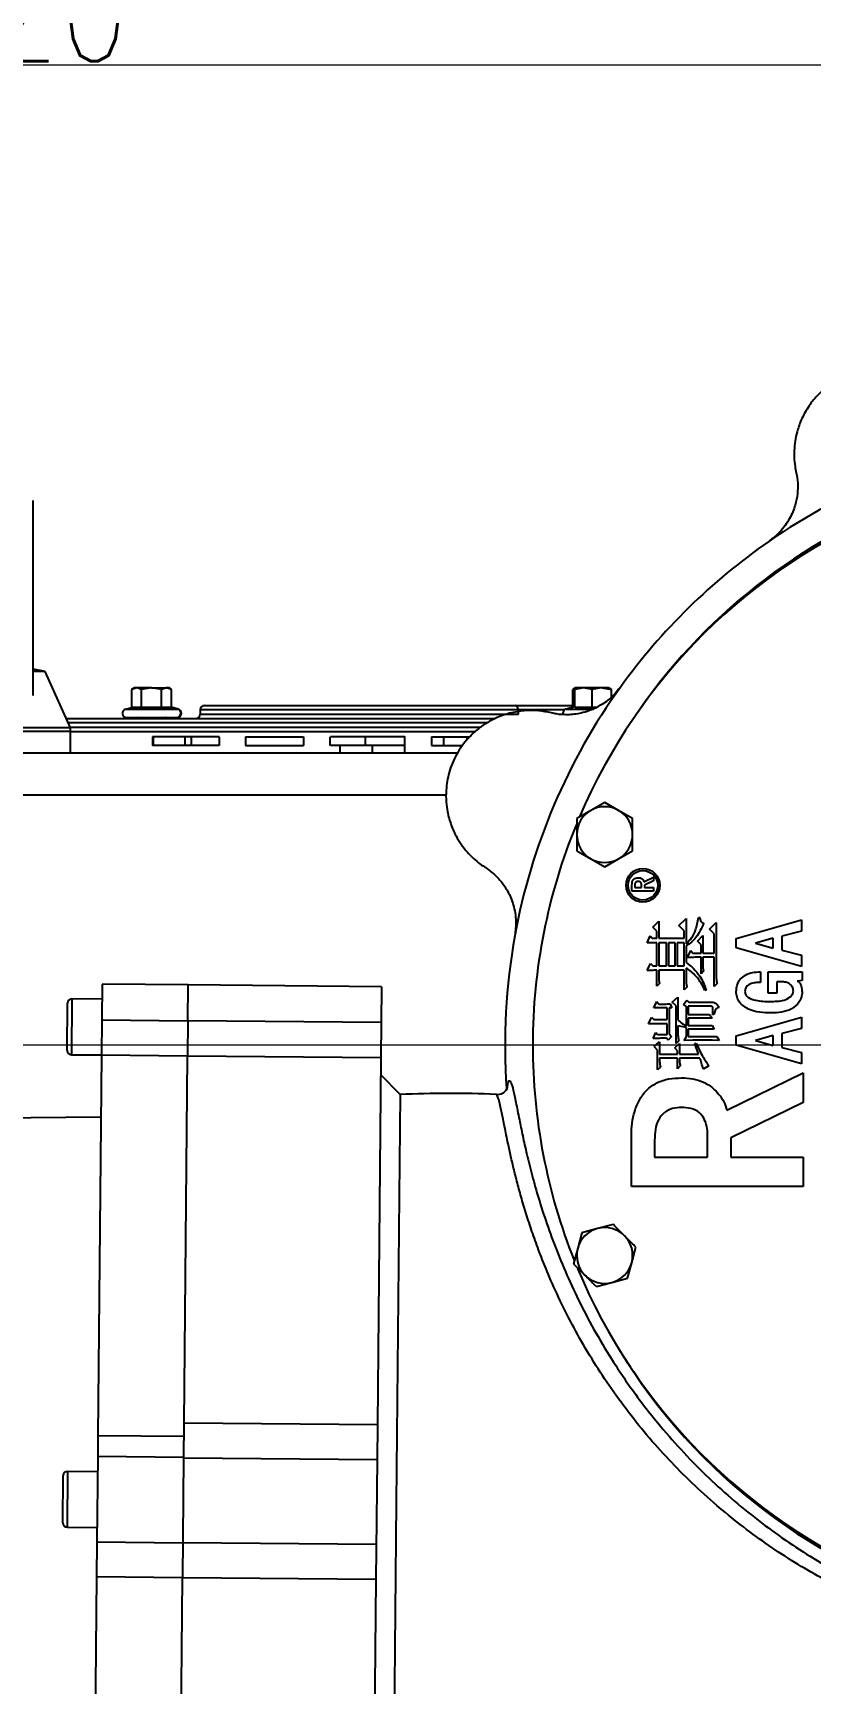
# Model space of a CAD drawing. Header units: millimetres. Extents: x 1846 to 4892, y 508 to 2661.
# Drawn here: x 2979.8 to 3160.9, y 1099.4 to 1483.6 of the extents above; entities that cross this region are included whole.
import ezdxf

# ---------------------------------------------------------------- set-up
doc = ezdxf.new("R2010")
doc.units = ezdxf.units.MM
doc.layers.add('AM_5', color=3, linetype='Continuous', lineweight=25)
doc.styles.add('SLDTEXTSTYLE1', font='txt.shx', dxfattribs={"width": 0.7, "bigfont": 'gbcbig.shx'})
doc.dimstyles.new('SLDDIMSTYLE12$0', dxfattribs={"dimtxt": 12, "dimasz": 10, "dimexe": 0, "dimexo": 0.0625, "dimgap": 0.875, "dimtad": 1, "dimdec": 1, "dimlfac": 1.8, "dimrnd": 1e-09, "dimzin": 12, "dimdsep": 46, "dimtxsty": 'SLDTEXTSTYLE1', "dimcen": 0.09, "dimdle": 8.16, "dimclrd": 3, "dimclre": 3, "dimadec": 0, "dimazin": 3, "dimtfac": 1, "dimtdec": 1, "dimtofl": 0, "dimtmove": 0, "dimatfit": 3, "dimfxl": 0, "dimfrac": 2, "dimtolj": 1, "dimlwd": 5, "dimlwe": 5, "dimarcsym": 0})

# ---------------------------------------------------------------- blocks, each defined once
blk = doc.blocks.new('*D58')
at = {"layer": 'AM_5', "color": 3, "lineweight": 5, "transparency": 16777216}
blk.add_line((2715.17, 1160.15), (2715.17, 1476.21), dxfattribs=at)
at = {"layer": 'AM_5', "color": 3, "linetype": 'Continuous', "lineweight": 5, "transparency": 16777216}
for p, q in [((2725.17, 1476.21), (3222.29, 1476.21)), ((3232.29, 1248.15), (3232.29, 1476.21))]:
    blk.add_line(p, q, dxfattribs=at)
at = {"layer": 'AM_5', "color": 3, "transparency": 16777216}
for points in [[(2725.17, 1477.87), (2725.17, 1474.54), (2715.17, 1476.21)], [(3222.29, 1477.87), (3222.29, 1474.54), (3232.29, 1476.21)]]:
    blk.add_solid(points, dxfattribs=at)
at = {"layer": 'Defpoints', "color": 0, "transparency": 16777216}
for p in [(3232.29, 1476.21), (3232.29, 1248.08), (2715.17, 1160.08)]:
    blk.add_point(p, dxfattribs=at)
at = {"layer": 'AM_5', "color": 0, "transparency": 16777216, "insert": (2977.63, 1490.8), "char_height": 12, "width": 2.3333, "attachment_point": 5, "style": 'SLDTEXTSTYLE1'}
blk.add_mtext('\\A1;{\\H2.28571x;520}', dxfattribs=at)
blk = doc.blocks.new('*D52')
at = {"layer": 'AM_5', "color": 3, "lineweight": 5, "transparency": 16777216}
blk.add_line((3232.22, 1248.08), (2965.07, 1248.08), dxfattribs=at)
at = {"layer": 'AM_5', "color": 3, "linetype": 'Continuous', "lineweight": 5, "transparency": 16777216}
for p, q in [((2965.07, 1238.08), (2965.07, 919.2)), ((3230.33, 909.2), (2965.07, 909.2))]:
    blk.add_line(p, q, dxfattribs=at)
at = {"layer": 'AM_5', "color": 3, "transparency": 16777216}
for points in [[(2963.4, 1238.08), (2966.74, 1238.08), (2965.07, 1248.08)], [(2963.4, 919.2), (2966.74, 919.2), (2965.07, 909.2)]]:
    blk.add_solid(points, dxfattribs=at)
at = {"layer": 'Defpoints', "color": 0, "transparency": 16777216}
for p in [(3232.29, 1248.08), (2965.07, 909.2), (3230.39, 909.2)]:
    blk.add_point(p, dxfattribs=at)
at = {"layer": 'AM_5', "color": 0, "transparency": 16777216, "insert": (2950.48, 967.51), "char_height": 12, "attachment_point": 5, "rotation": 90, "style": 'SLDTEXTSTYLE1'}
blk.add_mtext('\\A1;{\\H2.28571x;340}', dxfattribs=at)

msp = doc.modelspace()

# ---------------------------------------------------------------- linework, layer by layer
at = {"color": 7, "linetype": 'Continuous', "lineweight": 25}
for p, q in [((2979.828, 1329.444), (2979.828, 1374.834)), ((2982.678, 1335.028), (2979.828, 1335.537)), ((2982.678, 1335.028), (2979.828, 1335.028)), ((2988.578, 1321.917), (2982.678, 1335.028)), ((3003.417, 1331.234), (3002.779, 1330.865)), ((3003.953, 1331.234), (3002.799, 1330.876)), ((3002.799, 1326.685), (3002.799, 1330.876)), ((3003.953, 1331.234), (3003.417, 1331.234)), ((3005.108, 1330.876), (3003.953, 1331.234)), ((3007.417, 1331.234), (3003.953, 1331.234)), ((3007.417, 1331.234), (3005.108, 1330.876)), ((3005.108, 1326.685), (3005.108, 1330.876)), ((3009.727, 1330.876), (3007.417, 1331.234)), ((3007.417, 1331.234), (3010.882, 1331.234)), ((3010.882, 1331.234), (3009.727, 1330.876)), ((3009.727, 1326.685), (3009.727, 1330.876)), ((3012.036, 1330.876), (3010.882, 1331.234)), ((3011.417, 1331.234), (3010.882, 1331.234)), ((3012.056, 1330.865), (3011.417, 1331.234)), ((3011.554, 1331.234), (3011.417, 1331.234)), ((3012.036, 1326.685), (3012.036, 1330.876)), ((3106.084, 1331.234), (3105.445, 1330.865)), ((3106.148, 1331.087), (3105.465, 1330.876)), ((3105.465, 1327.084), (3105.465, 1330.876)), ((3107.948, 1331.234), (3105.948, 1330.876)), ((3105.948, 1330.876), (3105.948, 1331.234)), ((3107.948, 1331.234), (3105.948, 1331.234)), ((3105.948, 1326.685), (3105.948, 1330.876)), ((3109.948, 1330.876), (3107.948, 1331.234)), ((3111.948, 1331.234), (3107.948, 1331.234)), ((3111.948, 1331.234), (3109.948, 1330.876)), ((3109.948, 1326.685), (3109.948, 1330.876)), ((3113.948, 1330.876), (3111.948, 1331.234)), ((3113.907, 1331.234), (3111.948, 1331.234)), ((3113.948, 1331.11), (3113.748, 1331.172)), ((3113.748, 1331.087), (3114.43, 1330.876)), ((3113.811, 1331.234), (3114.45, 1330.865)), ((3114.43, 1329.052), (3114.43, 1330.876)), ((3001.359, 1326.299), (3002.799, 1326.685)), ((3001.359, 1326.299), (3013.476, 1326.299)), ((3005.108, 1326.685), (3002.799, 1326.685)), ((3009.727, 1326.685), (3005.108, 1326.685)), ((3012.036, 1326.685), (3009.727, 1326.685)), ((3013.613, 1326.299), (3012.036, 1326.722)), ((3013.476, 1326.299), (3012.036, 1326.685)), ((3018.751, 1326.084), (3018.751, 1325.084)), ((3019.751, 1327.084), (3091.954, 1327.084)), ((3091.954, 1327.084), (3105.948, 1327.084)), ((3092.805, 1325.084), (3092.805, 1326.084)), ((3105.906, 1326.84), (3103.889, 1326.299)), ((3109.948, 1326.685), (3105.948, 1326.685)), ((3109.948, 1326.299), (3109.948, 1326.685)), ((3111.02, 1326.685), (3109.948, 1326.685)), ((2987.603, 1324.084), (3087.353, 1324.084)), ((3001.617, 1324.334), (3013.217, 1324.334)), ((3007.417, 1324.084), (3007.417, 1324.334)), ((3013.217, 1324.334), (3013.354, 1324.334)), ((2988.578, 1321.084), (2958.578, 1321.084)), ((2988.578, 1321.917), (2973.578, 1321.917)), ((2988.578, 1321.084), (2973.578, 1321.084)), ((2988.578, 1321.084), (2988.578, 1321.917)), ((2988.578, 1316.084), (2988.578, 1321.084)), ((2988.578, 1321.084), (3058.751, 1321.084)), ((3007.622, 1319.784), (3007.622, 1317.784)), ((3007.775, 1319.784), (3007.622, 1319.784)), ((3007.775, 1319.784), (3007.775, 1317.784)), ((3015.167, 1319.784), (3007.775, 1319.784)), ((3015.167, 1319.784), (3015.167, 1317.784)), ((3016.591, 1319.784), (3015.167, 1319.784)), ((3016.591, 1319.784), (3016.591, 1317.784)), ((3023.14, 1319.784), (3016.591, 1319.784)), ((3023.14, 1319.784), (3023.14, 1317.784)), ((3029.29, 1319.784), (3029.29, 1317.784)), ((3029.29, 1319.784), (3042.767, 1319.784)), ((3042.767, 1319.784), (3042.767, 1317.784)), ((3048.917, 1319.784), (3048.917, 1317.784)), ((3057.149, 1319.784), (3057.149, 1317.784)), ((3058.751, 1321.084), (3082.739, 1321.084)), ((3066.373, 1317.784), (3066.373, 1319.784)), ((3072.523, 1319.784), (3072.523, 1317.784)), ((3075.315, 1319.784), (3075.315, 1317.784)), ((3080.79, 1319.784), (3080.79, 1319.136)), ((2964.897, 1316.084), (3078.605, 1316.084)), ((3007.775, 1317.784), (3007.622, 1317.784)), ((3015.167, 1317.784), (3007.775, 1317.784)), ((3016.591, 1317.784), (3015.167, 1317.784)), ((3023.14, 1317.784), (3016.591, 1317.784)), ((3029.29, 1317.784), (3042.767, 1317.784)), ((3051.251, 1317.784), (3051.251, 1316.084)), ((3058.751, 1317.784), (3058.751, 1316.084)), ((3066.251, 1317.784), (3066.251, 1316.084)), ((3079.329, 1317.784), (3079.329, 1317.237)), ((3112.86, 1304.573), (3109.61, 1302.696)), ((3116.11, 1302.696), (3112.86, 1304.573)), ((3109.61, 1302.696), (3106.36, 1300.82)), ((3119.36, 1300.82), (3116.11, 1302.696)), ((3106.36, 1293.314), (3109.61, 1291.438)), ((3109.61, 1291.438), (3112.86, 1289.561)), ((3112.86, 1289.561), (3116.11, 1291.438)), ((3116.11, 1291.438), (3119.36, 1293.314)), ((3119.193, 1283.877), (3119.193, 1285.367)), ((3124.193, 1283.877), (3119.193, 1283.877)), ((3119.87, 1285.225), (3119.87, 1284.736)), ((3119.87, 1284.736), (3121.411, 1284.736)), ((3121.411, 1284.736), (3121.411, 1285.395)), ((3121.973, 1286.102), (3124.193, 1287.182)), ((3124.193, 1286.319), (3122.088, 1285.296)), ((3122.088, 1285.296), (3122.088, 1284.736)), ((3122.088, 1284.736), (3124.193, 1284.736)), ((3124.193, 1287.182), (3124.193, 1286.319)), ((3124.193, 1284.736), (3124.193, 1283.877)), ((3124.074, 1275.524), (3125.446, 1276.896)), ((3125.446, 1276.896), (3125.446, 1272.923)), ((3130.12, 1275.885), (3131.782, 1277.546)), ((3131.348, 1274.657), (3130.12, 1275.885)), ((3131.782, 1277.546), (3131.782, 1271.623)), ((3134.671, 1277.763), (3134.96, 1277.763)), ((3137.285, 1275.09), (3138.802, 1276.607)), ((3138.802, 1276.607), (3138.802, 1264.11)), ((3143.465, 1272.91), (3158.635, 1277.241)), ((3158.635, 1277.241), (3158.635, 1274.62)), ((3122.707, 1271.839), (3123.405, 1273.501)), ((3123.405, 1273.501), (3123.894, 1272.923)), ((3123.894, 1272.923), (3125.013, 1272.923)), ((3125.013, 1274.584), (3124.074, 1275.524)), ((3125.013, 1272.923), (3125.013, 1274.584)), ((3125.446, 1272.923), (3131.348, 1272.923)), ((3131.348, 1272.923), (3131.348, 1274.657)), ((3134.42, 1272.273), (3135.72, 1273.573)), ((3135.287, 1271.406), (3134.42, 1272.273)), ((3135.72, 1273.573), (3135.72, 1269.455)), ((3138.369, 1274.007), (3137.285, 1275.09)), ((3138.369, 1269.455), (3138.369, 1274.007)), ((3143.465, 1270.702), (3143.465, 1272.91)), ((3152.08, 1272.952), (3147.918, 1271.805)), ((3152.08, 1270.67), (3152.08, 1272.952)), ((3158.635, 1274.62), (3154.115, 1273.426)), ((3154.115, 1273.426), (3154.115, 1270.187)), ((3125.013, 1266.494), (3125.013, 1271.912)), ((3127.239, 1271.912), (3125.446, 1271.912)), ((3125.446, 1271.912), (3125.446, 1266.494)), ((3127.239, 1266.494), (3127.239, 1271.912)), ((3129.294, 1271.912), (3127.672, 1271.912)), ((3127.672, 1271.912), (3127.672, 1266.494)), ((3129.294, 1266.494), (3129.294, 1271.912)), ((3131.348, 1271.912), (3129.727, 1271.912)), ((3129.727, 1271.912), (3129.727, 1266.494)), ((3131.348, 1266.494), (3131.348, 1271.912)), ((3131.782, 1271.189), (3131.782, 1267.288)), ((3132.108, 1268.444), (3132.903, 1270.106)), ((3132.903, 1270.106), (3133.336, 1269.455)), ((3133.336, 1269.455), (3135.287, 1269.455)), ((3135.287, 1269.455), (3135.287, 1271.406)), ((3135.287, 1264.688), (3135.287, 1268.516)), ((3135.72, 1269.455), (3138.369, 1269.455)), ((3138.369, 1268.516), (3135.72, 1268.516)), ((3135.72, 1268.516), (3135.72, 1266.06)), ((3138.369, 1261.726), (3138.369, 1268.516)), ((3158.635, 1266.384), (3143.465, 1270.702)), ((3147.918, 1271.805), (3152.08, 1270.67)), ((3154.115, 1270.187), (3158.635, 1268.992)), ((3158.635, 1268.992), (3158.635, 1266.384)), ((3122.779, 1265.41), (3123.547, 1267.072)), ((3123.547, 1267.072), (3124.036, 1266.494)), ((3124.036, 1266.494), (3125.013, 1266.494)), ((3125.013, 1261.798), (3125.013, 1265.482)), ((3125.446, 1266.494), (3127.239, 1266.494)), ((3131.348, 1265.482), (3125.446, 1265.482)), ((3125.446, 1265.482), (3125.446, 1263.171)), ((3127.672, 1266.494), (3129.294, 1266.494)), ((3129.727, 1266.494), (3131.348, 1266.494)), ((3131.348, 1260.931), (3131.348, 1265.482)), ((3131.782, 1265.988), (3131.782, 1263.315)), ((3135.865, 1265.266), (3135.287, 1264.688)), ((3135.72, 1266.06), (3135.865, 1265.266)), ((3149.08, 1265.138), (3149.08, 1262.643)), ((3150.886, 1260.171), (3150.886, 1265.138)), ((3150.886, 1265.138), (3158.806, 1265.138)), ((3158.806, 1265.138), (3158.806, 1263.11)), ((2995.907, 1262.272), (2995.83, 1253.92)), ((3015.907, 1262.087), (2995.907, 1262.272)), ((3015.829, 1253.735), (3015.907, 1262.087)), ((3060.905, 1261.67), (3015.907, 1262.087)), ((3060.905, 1261.67), (3060.827, 1253.318)), ((3125.591, 1262.376), (3125.013, 1261.798)), ((3125.446, 1263.171), (3125.591, 1262.376)), ((3131.999, 1261.581), (3131.348, 1260.931)), ((3136.477, 1260.859), (3136.188, 1260.787)), ((3139.019, 1262.376), (3138.369, 1261.726)), ((3153.652, 1262.814), (3152.921, 1262.814)), ((3152.921, 1262.814), (3152.921, 1260.171)), ((3158.806, 1263.11), (3157.612, 1262.962)), ((2987.764, 1246.846), (2987.866, 1257.846)), ((2988.875, 1258.837), (2988.755, 1245.837)), ((2995.875, 1258.772), (2988.875, 1258.837)), ((3124.304, 1256.741), (3124.954, 1258.186)), ((3127.41, 1256.741), (3124.304, 1256.741)), ((3124.954, 1258.186), (3125.46, 1257.608)), ((3127.41, 1253.996), (3127.41, 1256.741)), ((3127.843, 1256.741), (3127.843, 1250.673)), ((3128.494, 1256.741), (3127.843, 1256.741)), ((3128.06, 1257.681), (3128.494, 1256.741)), ((3128.598, 1258.042), (3129.898, 1259.198)), ((3129.465, 1257.175), (3128.598, 1258.042)), ((3129.465, 1248.434), (3129.465, 1257.175)), ((3129.898, 1259.198), (3129.898, 1253.924)), ((3131.212, 1257.536), (3132.007, 1258.547)), ((3131.862, 1257.03), (3131.212, 1257.536)), ((3131.862, 1252.552), (3131.862, 1257.03)), ((3132.007, 1258.547), (3132.437, 1258.042)), ((3137.617, 1257.103), (3132.296, 1257.103)), ((3132.296, 1257.103), (3132.296, 1255.224)), ((3132.437, 1258.042), (3137.689, 1258.042)), ((3152.921, 1260.171), (3150.886, 1260.171)), ((2995.83, 1253.92), (2995.754, 1245.716)), ((2995.83, 1253.92), (3015.829, 1253.735)), ((3015.829, 1253.735), (3015.753, 1245.531)), ((3060.827, 1253.318), (3015.829, 1253.735)), ((3060.827, 1253.318), (3060.751, 1245.115)), ((3123.049, 1252.985), (3123.777, 1254.502)), ((3123.777, 1254.502), (3124.285, 1253.996)), ((3124.285, 1253.996), (3127.41, 1253.996)), ((3127.41, 1250.529), (3127.41, 1253.057)), ((3132.296, 1255.224), (3137.28, 1255.224)), ((3137.858, 1254.358), (3132.296, 1254.358)), ((3132.296, 1254.358), (3132.296, 1252.624)), ((3137.28, 1255.224), (3137.858, 1254.358)), ((3138.265, 1255.224), (3137.976, 1255.224)), ((3143.465, 1250.245), (3158.635, 1254.575)), ((3158.635, 1254.575), (3158.635, 1251.954)), ((3124.159, 1249.59), (3124.737, 1251.035)), ((3124.737, 1251.035), (3125.171, 1250.529)), ((3125.171, 1250.529), (3127.41, 1250.529)), ((3127.627, 1249.229), (3127.266, 1249.662)), ((3128.421, 1250.095), (3127.627, 1249.229)), ((3127.843, 1250.673), (3128.421, 1250.095)), ((3130.115, 1249.084), (3129.465, 1248.434)), ((3131.862, 1252.19), (3129.898, 1252.552)), ((3129.898, 1252.552), (3129.898, 1250.818)), ((3131.356, 1249.156), (3131.862, 1250.095)), ((3133.374, 1249.229), (3131.356, 1249.156)), ((3131.862, 1250.095), (3131.862, 1252.19)), ((3132.296, 1252.624), (3137.858, 1252.624)), ((3138.364, 1251.757), (3132.296, 1251.757)), ((3132.296, 1251.757), (3132.296, 1250.095)), ((3132.296, 1250.095), (3138.984, 1250.095)), ((3137.834, 1249.229), (3133.374, 1249.229)), ((3139.487, 1249.156), (3137.834, 1249.229)), ((3137.858, 1252.624), (3138.364, 1251.757)), ((3138.984, 1250.095), (3139.487, 1249.156)), ((3143.465, 1248.036), (3143.465, 1250.245)), ((3152.08, 1250.286), (3147.918, 1249.139)), ((3147.918, 1249.139), (3152.08, 1248.004)), ((3152.08, 1248.004), (3152.08, 1250.286)), ((3158.635, 1251.954), (3154.115, 1250.76)), ((3154.115, 1250.76), (3154.115, 1247.521)), ((2988.755, 1245.837), (2995.755, 1245.772)), ((2995.754, 1245.716), (2994.935, 1157.23)), ((3015.753, 1245.531), (2995.754, 1245.716)), ((3014.963, 1160.102), (3015.753, 1245.531)), ((3060.751, 1245.115), (3015.753, 1245.531)), ((3060.751, 1245.115), (3059.961, 1159.686)), ((3124.389, 1247.712), (3125.617, 1248.867)), ((3125.184, 1246.917), (3124.389, 1247.712)), ((3125.184, 1242.294), (3125.184, 1246.917)), ((3125.617, 1248.867), (3125.617, 1245.978)), ((3125.617, 1245.978), (3129.807, 1245.978)), ((3129.157, 1247.423), (3130.241, 1248.434)), ((3129.807, 1246.772), (3129.157, 1247.423)), ((3129.807, 1245.978), (3129.807, 1246.772)), ((3130.241, 1248.434), (3130.241, 1245.978)), ((3130.241, 1245.978), (3134.72, 1245.978)), ((3133.853, 1248.434), (3134.142, 1248.506)), ((3134.72, 1245.978), (3133.853, 1248.434)), ((3158.635, 1243.718), (3143.465, 1248.036)), ((3154.115, 1247.521), (3158.635, 1246.326)), ((3158.635, 1246.326), (3158.635, 1243.718)), ((3065.246, 1236.557), (3060.716, 1241.264)), ((3125.834, 1242.944), (3125.184, 1242.294)), ((3129.807, 1245.039), (3125.617, 1245.039)), ((3125.617, 1245.039), (3125.617, 1244.678)), ((3129.807, 1242.583), (3129.807, 1245.039)), ((3130.457, 1243.233), (3129.807, 1242.583)), ((3135.009, 1245.039), (3130.241, 1245.039)), ((3130.241, 1245.039), (3130.241, 1244.967)), ((3137.103, 1243.233), (3135.803, 1242.438)), ((3141.309, 1232.933), (3159.064, 1241.579)), ((3159.064, 1241.579), (3159.064, 1234.676)), ((3065.246, 1236.557), (3064.368, 1141.633)), ((3159.064, 1234.676), (3142.228, 1226.485)), ((2995.621, 1231.273), (2734.415, 1229.131)), ((3119.064, 1215.135), (3119.064, 1227.06)), ((3124.482, 1225.919), (3124.482, 1222.012)), ((3136.81, 1222.012), (3136.81, 1227.284)), ((3142.228, 1226.485), (3142.228, 1222.012)), ((3124.482, 1222.012), (3136.81, 1222.012)), ((3142.228, 1222.012), (3159.064, 1222.012)), ((3159.064, 1222.012), (3159.064, 1215.135)), ((3159.064, 1215.135), (3119.064, 1215.135)), ((3107.553, 1204.407), (3106.582, 1200.782)), ((3111.178, 1205.379), (3107.553, 1204.407)), ((3114.803, 1206.35), (3111.178, 1205.379)), ((3106.582, 1200.782), (3105.61, 1197.157)), ((3119.139, 1197.418), (3120.11, 1201.043)), ((3118.167, 1193.793), (3119.139, 1197.418)), ((3110.918, 1191.85), (3114.543, 1192.822)), ((3114.543, 1192.822), (3118.167, 1193.793)), ((2994.935, 1157.23), (2994.889, 1152.276)), ((2994.935, 1157.23), (3014.934, 1157.045)), ((3014.887, 1151.955), (3014.963, 1160.102)), ((3059.961, 1159.686), (3014.963, 1160.102)), ((3059.961, 1159.686), (3059.885, 1151.538)), ((2994.889, 1152.276), (2994.706, 1132.414)), ((3014.889, 1152.091), (2994.889, 1152.276)), ((3014.705, 1124.081), (3014.887, 1151.955)), ((3059.885, 1151.538), (3014.887, 1151.955)), ((3059.885, 1151.538), (3059.627, 1123.665)), ((2986.746, 1136.851), (2986.848, 1147.851)), ((2987.857, 1148.841), (2987.737, 1135.842)), ((2994.857, 1148.777), (2987.857, 1148.841)), ((3064.368, 1141.633), (3063.489, 1046.709)), ((2987.737, 1135.842), (2994.737, 1135.777)), ((2994.706, 1132.414), (2994.63, 1124.266)), ((2994.706, 1132.414), (3014.705, 1132.229)), ((3059.703, 1131.812), (3014.705, 1132.229)), ((2994.63, 1124.266), (2993.835, 1038.352)), ((3014.629, 1124.081), (2994.63, 1124.266)), ((3013.839, 1038.652), (3014.629, 1124.081)), ((3059.627, 1123.665), (3014.629, 1124.081)), ((3059.627, 1123.665), (3058.837, 1038.236))]:
    msp.add_line(p, q, dxfattribs=at)
at = {"color": 8, "linetype": 'Continuous', "lineweight": 25}
for p, q in [((3013.476, 1326.299), (3013.613, 1326.299)), ((3092.805, 1326.084), (3018.751, 1326.084)), ((3103.486, 1326.084), (3092.805, 1326.084)), ((3103.889, 1326.299), (3109.948, 1326.299)), ((3109.948, 1326.183), (3109.948, 1326.299)), ((3109.948, 1326.299), (3110.218, 1326.299)), ((3085.482, 1323.084), (2988.053, 1323.084)), ((2988.503, 1322.084), (3083.988, 1322.084)), ((3018.751, 1325.084), (3092.805, 1325.084)), ((3102.125, 1325.084), (3103.18, 1325.084)), ((3075.925, 1306.258), (2950.499, 1306.258))]:
    msp.add_line(p, q, dxfattribs=at)
at = {"color": 7, "linetype": 'Continuous', "lineweight": 25}
for radius in [3.931, 3.435]:
    msp.add_circle((3121.751, 1285.259), radius, dxfattribs=at)
for centre, radius, start, end in [((3232.286, 1248.084), 142.619, 99.21632, 124.72319), ((3232.286, 1248.084), 135.984, 75.70908, 147.39827), ((3231.117, 1248.084), 135, 112.71649, 156.82438), ((3232.286, 1248.084), 142.619, 124.72319, 144.21632), ((3232.286, 1248.084), 142.619, 144.21632, 169.72319), ((3001.617, 1325.334), 1, 105, 270), ((3013.217, 1325.334), 1, 270, 75), ((3013.354, 1325.334), 1, 270, 75), ((3019.751, 1326.084), 1, 90, 180), ((3091.873, 1326.152), 0.935, 355.77956, 85.04001), ((3104.148, 1325.334), 1, 105, 200.46258), ((3004.167, 1324.084), 0.25, 0, 90), ((3010.667, 1324.084), 0.25, 90, 180), ((3010.804, 1324.084), 0.25, 90, 180), ((3017.751, 1325.084), 1, 270, 0), ((3112.86, 1297.067), 6.5, 60, 120), ((3231.117, 1248.084), 135, 157.638, 180), ((3112.86, 1297.067), 6.5, 120, 180), ((3112.86, 1297.067), 6.5, 0, 60), ((3112.86, 1297.067), 6.5, 180, 240), ((3112.86, 1297.067), 6.5, 300, 0), ((3232.286, 1248.084), 135.984, 212.60173, 21.68503), ((3112.86, 1297.067), 6.5, 240, 300), ((3232.286, 1248.084), 142.619, 169.72319, 184.08184), ((2988.866, 1257.837), 1, 89.46975, 179.46975), ((2988.764, 1246.837), 1, 179.46975, 269.46975), ((3231.117, 1248.084), 135, 180, 201.81807), ((3087.921, 1239.077), 2.494, 262.39523, 333.25086), ((3076.952, 984.538), 252.291, 87.58259, 92.65925), ((3112.86, 1199.1), 6.5, 105, 165), ((3112.86, 1199.1), 6.5, 45, 105), ((3112.86, 1199.1), 6.5, 345, 45), ((3112.86, 1199.1), 6.5, 165, 225), ((3231.117, 1248.084), 135, 202.64746, 246.75913), ((3112.86, 1199.1), 6.5, 285, 345), ((3112.86, 1199.1), 6.5, 225, 285), ((2987.848, 1147.841), 1, 89.46975, 179.46975), ((2987.746, 1136.842), 1, 179.46975, 269.46975)]:
    msp.add_arc(centre, radius, start, end, dxfattribs=at)
for points, knots in [([(3193.769, 1395.922), (3193.192, 1396.785), (3192.038, 1398.513), (3189.706, 1400.832), (3187.142, 1402.669), (3184.446, 1404.023), (3181.875, 1404.896), (3179.166, 1405.412), (3176.616, 1405.551), (3174.178, 1405.366), (3171.932, 1404.944), (3169.695, 1404.235), (3167.611, 1403.298), (3165.746, 1402.184), (3163.916, 1400.82), (3162.171, 1399.151), (3160.367, 1396.921), (3158.843, 1394.313), (3157.513, 1390.85), (3156.839, 1386.939), (3156.971, 1383.599), (3157.335, 1381.773), (3157.436, 1381.266)], [0, 0, 0, 0, 0.0704817, 0.1411253, 0.2114397, 0.262002, 0.312511, 0.3555757, 0.3985696, 0.430653, 0.4627062, 0.4949602, 0.5272108, 0.5564321, 0.5856728, 0.6253972, 0.6651816, 0.7232176, 0.7813627, 0.8729283, 0.9646568, 1, 1, 1, 1]), ([(3157.436, 1381.266), (3157.575, 1380.49), (3157.852, 1378.936), (3157.778, 1376.414), (3157.236, 1373.654), (3156.227, 1371.145), (3154.884, 1369.024), (3153.388, 1367.152), (3151.929, 1365.999), (3151.049, 1365.304)], [0, 0, 0, 0, 0.1638594, 0.3281213, 0.4914407, 0.6743603, 0.7670388, 0.8595026, 1, 1, 1, 1]), ([(3116.59, 1331.476), (3115.946, 1330.682), (3114.906, 1329.398), (3113.255, 1328.049), (3111.644, 1326.971), (3109.8, 1326.065), (3107.339, 1325.259), (3104.567, 1324.874), (3102.187, 1325.02), (3100.885, 1325.304), (3100.512, 1325.385)], [0, 0, 0, 0, 0.1281278, 0.2070687, 0.2861351, 0.404738, 0.5235866, 0.7217864, 0.9203618, 1, 1, 1, 1]), ([(3100.512, 1325.385), (3099.495, 1325.588), (3097.457, 1325.993), (3094.168, 1325.984), (3091.056, 1325.47), (3088.192, 1324.521), (3085.757, 1323.32), (3083.477, 1321.77), (3081.576, 1320.065), (3079.982, 1318.211), (3078.692, 1316.324), (3077.612, 1314.241), (3076.8, 1312.104), (3076.27, 1309.998), (3075.941, 1307.739), (3075.887, 1305.326), (3076.187, 1302.473), (3076.954, 1299.551), (3078.462, 1296.162), (3080.751, 1292.92), (3083.206, 1290.651), (3084.755, 1289.618), (3085.186, 1289.331)], [0, 0, 0, 0, 0.0704817, 0.1411253, 0.2114397, 0.262002, 0.312511, 0.3555757, 0.3985696, 0.430653, 0.4627062, 0.4949602, 0.5272108, 0.5564321, 0.5856728, 0.6253972, 0.6651816, 0.7232176, 0.7813627, 0.8729283, 0.9646568, 1, 1, 1, 1]), ([(3057.149, 1319.784), (3056.427, 1319.784), (3055.183, 1319.784), (3053.583, 1319.784), (3052.357, 1319.784), (3051.316, 1319.784), (3050.051, 1319.784), (3049.033, 1319.784), (3049.041, 1319.784), (3049.044, 1319.784)], [0, 0, 0, 0, 0.1514321, 0.2611297, 0.365428, 0.4688376, 0.5720311, 0.829003, 1, 1, 1, 1]), ([(3066.295, 1319.784), (3066.319, 1319.784), (3066.475, 1319.784), (3065.765, 1319.784), (3064.365, 1319.784), (3062.679, 1319.784), (3061.511, 1319.784), (3060.605, 1319.784), (3060.036, 1319.784), (3059.439, 1319.784), (3058.809, 1319.784), (3058.042, 1319.784), (3057.485, 1319.784), (3057.149, 1319.784)], [0, 0, 0, 0, 0.0429289, 0.2721383, 0.5004681, 0.6156151, 0.7316624, 0.7706729, 0.809886, 0.8499159, 0.8915892, 0.9345648, 1, 1, 1, 1]), ([(3072.523, 1319.784), (3072.595, 1319.784), (3072.703, 1319.784), (3073, 1319.784), (3073.191, 1319.784), (3073.66, 1319.784), (3073.94, 1319.784), (3074.575, 1319.784), (3074.931, 1319.784), (3075.315, 1319.784)], [0, 0, 0, 0, 0.25, 0.25, 0.5, 0.5, 0.75, 0.75, 1, 1, 1, 1]), ([(3075.315, 1319.784), (3075.721, 1319.784), (3076.156, 1319.784), (3077.054, 1319.784), (3077.514, 1319.784), (3078.904, 1319.784), (3079.838, 1319.784), (3080.79, 1319.784)], [0, 0, 0, 0, 0.25, 0.25, 0.5, 0.5, 1, 1, 1, 1]), ([(3057.149, 1317.784), (3056.427, 1317.784), (3055.183, 1317.784), (3053.583, 1317.784), (3052.357, 1317.784), (3051.316, 1317.784), (3050.051, 1317.784), (3049.033, 1317.784), (3049.041, 1317.784), (3049.044, 1317.784)], [0, 0, 0, 0, 0.1514321, 0.2611297, 0.365428, 0.4688376, 0.5720311, 0.829003, 1, 1, 1, 1]), ([(3066.295, 1317.784), (3066.319, 1317.784), (3066.475, 1317.784), (3065.765, 1317.784), (3064.365, 1317.784), (3062.679, 1317.784), (3061.511, 1317.784), (3060.605, 1317.784), (3060.036, 1317.784), (3059.439, 1317.784), (3058.809, 1317.784), (3058.042, 1317.784), (3057.485, 1317.784), (3057.149, 1317.784)], [0, 0, 0, 0, 0.0429289, 0.2721383, 0.5004681, 0.6156151, 0.7316624, 0.7706729, 0.809886, 0.8499159, 0.8915892, 0.9345648, 1, 1, 1, 1]), ([(3072.523, 1317.784), (3072.595, 1317.784), (3072.703, 1317.784), (3073, 1317.784), (3073.191, 1317.784), (3073.66, 1317.784), (3073.94, 1317.784), (3074.575, 1317.784), (3074.931, 1317.784), (3075.315, 1317.784)], [0, 0, 0, 0, 0.25, 0.25, 0.5, 0.5, 0.75, 0.75, 1, 1, 1, 1]), ([(3075.315, 1317.784), (3075.721, 1317.784), (3076.156, 1317.784), (3077.054, 1317.784), (3077.514, 1317.784), (3078.553, 1317.784), (3079.13, 1317.784), (3079.714, 1317.784)], [0, 0, 0, 0, 0.25, 0.25, 0.5, 0.5, 0.8103384, 0.8103384, 0.8103384, 0.8103384]), ([(3106.36, 1300.82), (3106.36, 1300.786), (3106.36, 1299.55), (3106.36, 1298.291), (3106.36, 1297.067)], [0, 0, 0, 0, 0.0269953, 1, 1, 1, 1]), ([(3119.36, 1297.067), (3119.36, 1298.291), (3119.36, 1299.55), (3119.36, 1300.786), (3119.36, 1300.82)], [0, 0, 0, 0, 0.97300478, 1, 1, 1, 1]), ([(3106.36, 1297.067), (3106.36, 1296.127), (3106.36, 1294.867), (3106.36, 1293.628), (3106.36, 1293.314)], [0, 0, 0, 0, 0.7469333, 1, 1, 1, 1]), ([(3119.36, 1293.314), (3119.36, 1293.628), (3119.36, 1294.867), (3119.36, 1296.127), (3119.36, 1297.067)], [0, 0, 0, 0, 0.2530667, 1, 1, 1, 1]), ([(3085.186, 1289.331), (3085.832, 1288.88), (3087.127, 1287.977), (3088.858, 1286.142), (3090.426, 1283.806), (3091.487, 1281.319), (3092.037, 1278.869), (3092.303, 1276.488), (3092.086, 1274.641), (3091.956, 1273.527)], [0, 0, 0, 0, 0.1638594, 0.3281213, 0.4914407, 0.6743603, 0.7670388, 0.8595026, 1, 1, 1, 1]), ([(3119.193, 1285.367), (3119.208, 1285.603), (3119.239, 1286.074), (3119.558, 1286.68), (3120.096, 1287.008), (3120.468, 1287.03), (3120.654, 1287.041)], [0, 0, 0, 0, 0.2807585, 0.5601549, 0.7794399, 1, 1, 1, 1]), ([(3120.654, 1286.18), (3120.566, 1286.174), (3120.39, 1286.164), (3120.146, 1286.045), (3119.892, 1285.743), (3119.879, 1285.438), (3119.87, 1285.225)], [0, 0, 0, 0, 0.1874919, 0.3742932, 0.5609864, 1, 1, 1, 1]), ([(3120.654, 1287.041), (3120.819, 1287.031), (3121.147, 1287.012), (3121.551, 1286.777), (3121.84, 1286.465), (3121.929, 1286.222), (3121.973, 1286.102)], [0, 0, 0, 0, 0.2803151, 0.5594507, 0.780022, 1, 1, 1, 1]), ([(3121.411, 1285.395), (3121.401, 1285.511), (3121.38, 1285.742), (3121.209, 1286.037), (3120.928, 1286.167), (3120.746, 1286.175), (3120.654, 1286.18)], [0, 0, 0, 0, 0.2805191, 0.5597554, 0.7792183, 1, 1, 1, 1]), ([(3131.782, 1271.623), (3132.25, 1272.077), (3133.186, 1272.985), (3134.215, 1275.108), (3134.498, 1276.756), (3134.671, 1277.763)], [0, 0, 0, 0, 0.2800467, 0.5599854, 1, 1, 1, 1]), ([(3135.899, 1276.463), (3135.651, 1275.874), (3135.154, 1274.696), (3134.18, 1273.202), (3133.073, 1271.971), (3132.212, 1271.45), (3131.782, 1271.189)], [0, 0, 0, 0, 0.2802334, 0.5603462, 0.7802785, 1, 1, 1, 1]), ([(3134.96, 1277.763), (3135.036, 1277.45), (3135.142, 1277.013), (3135.54, 1276.581), (3135.78, 1276.502), (3135.899, 1276.463)], [0, 0, 0, 0, 0.55956435, 0.78005034, 1, 1, 1, 1]), ([(3125.013, 1271.912), (3124.582, 1271.909), (3123.813, 1271.903), (3123.044, 1271.859), (3122.707, 1271.839)], [0, 0, 0, 0, 0.5600064, 1, 1, 1, 1]), ([(3135.287, 1268.516), (3134.693, 1268.514), (3133.633, 1268.509), (3132.574, 1268.464), (3132.108, 1268.444)], [0, 0, 0, 0, 0.5600049, 1, 1, 1, 1]), ([(3125.013, 1265.482), (3124.595, 1265.478), (3123.85, 1265.471), (3123.106, 1265.429), (3122.779, 1265.41)], [0, 0, 0, 0, 0.5599859, 1, 1, 1, 1]), ([(3131.782, 1267.288), (3132.399, 1266.843), (3133.634, 1265.953), (3134.913, 1264.244), (3135.881, 1262.548), (3136.279, 1261.422), (3136.477, 1260.859)], [0, 0, 0, 0, 0.2797651, 0.559635, 0.7798429, 1, 1, 1, 1]), ([(3136.188, 1260.787), (3135.901, 1261.367), (3135.325, 1262.528), (3134.251, 1263.984), (3133.074, 1265.173), (3132.212, 1265.717), (3131.782, 1265.988)], [0, 0, 0, 0, 0.28018043, 0.56014278, 0.7802496, 1, 1, 1, 1]), ([(3143.465, 1260.547), (3143.5, 1261.059), (3143.569, 1262.08), (3144.338, 1263.461), (3145.645, 1264.454), (3147.276, 1265.053), (3148.478, 1265.11), (3149.08, 1265.138)], [0, 0, 0, 0, 0.1867586, 0.3729226, 0.5594709, 0.7795025, 1, 1, 1, 1]), ([(3131.782, 1263.315), (3131.791, 1262.987), (3131.807, 1262.402), (3131.94, 1261.832), (3131.999, 1261.581)], [0, 0, 0, 0, 0.5599513, 1, 1, 1, 1]), ([(3138.802, 1264.11), (3138.811, 1263.782), (3138.828, 1263.197), (3138.961, 1262.627), (3139.019, 1262.376)], [0, 0, 0, 0, 0.55995133, 1, 1, 1, 1]), ([(3151.604, 1255.563), (3150.713, 1255.59), (3148.932, 1255.644), (3146.731, 1256.169), (3145.168, 1257.052), (3144.197, 1257.99), (3143.561, 1259.205), (3143.497, 1260.1), (3143.465, 1260.547)], [0, 0, 0, 0, 0.2504027, 0.5002943, 0.6253666, 0.7502877, 0.8750808, 1, 1, 1, 1]), ([(3149.08, 1262.643), (3148.69, 1262.633), (3147.912, 1262.613), (3146.943, 1262.429), (3146.244, 1262.071), (3145.814, 1261.665), (3145.538, 1261.133), (3145.51, 1260.743), (3145.496, 1260.547)], [0, 0, 0, 0, 0.2504694, 0.5004704, 0.6255057, 0.7504214, 0.8751012, 1, 1, 1, 1]), ([(3145.496, 1260.547), (3145.546, 1260.257), (3145.647, 1259.674), (3146.568, 1258.882), (3148.522, 1258.261), (3150.268, 1258.242), (3151.433, 1258.229)], [0, 0, 0, 0, 0.1239553, 0.2488066, 0.4983555, 1, 1, 1, 1]), ([(3151.433, 1258.229), (3151.966, 1258.24), (3153.031, 1258.262), (3154.629, 1258.458), (3155.844, 1259.056), (3156.61, 1259.839), (3156.72, 1260.368), (3156.774, 1260.631)], [0, 0, 0, 0, 0.2511391, 0.5020492, 0.7508155, 0.8760001, 1, 1, 1, 1]), ([(3156.774, 1260.631), (3156.732, 1260.995), (3156.667, 1261.543), (3156.201, 1262.108), (3155.619, 1262.538), (3154.727, 1262.775), (3154.01, 1262.801), (3153.652, 1262.814)], [0, 0, 0, 0, 0.2484522, 0.3736486, 0.4989325, 0.7490564, 1, 1, 1, 1]), ([(3157.612, 1262.962), (3157.676, 1262.963), (3157.806, 1262.965), (3158.023, 1262.815), (3158.303, 1262.468), (3158.688, 1261.65), (3158.759, 1260.886), (3158.806, 1260.377)], [0, 0, 0, 0, 0.0622525, 0.1247705, 0.2498639, 0.5004423, 1, 1, 1, 1]), ([(3125.46, 1257.608), (3125.945, 1257.608), (3126.813, 1257.609), (3127.679, 1257.659), (3128.06, 1257.681)], [0, 0, 0, 0, 0.5600301, 1, 1, 1, 1]), ([(3137.976, 1255.224), (3137.989, 1255.579), (3138.01, 1256.11), (3138.082, 1256.703), (3137.985, 1256.959), (3137.847, 1257.085), (3137.709, 1257.095), (3137.617, 1257.103)], [0, 0, 0, 0, 0.5004533, 0.7502288, 0.8130544, 0.8755102, 1, 1, 1, 1]), ([(3137.689, 1258.042), (3137.906, 1258.038), (3138.337, 1258.031), (3139.048, 1257.647), (3139.276, 1257.13), (3139.415, 1256.814)], [0, 0, 0, 0, 0.2811061, 0.5611061, 1, 1, 1, 1]), ([(3139.415, 1256.814), (3139.229, 1256.748), (3138.854, 1256.616), (3138.458, 1256.005), (3138.338, 1255.521), (3138.265, 1255.224)], [0, 0, 0, 0, 0.2783697, 0.5585894, 1, 1, 1, 1]), ([(3158.806, 1260.377), (3158.771, 1259.972), (3158.7, 1259.164), (3157.931, 1257.721), (3156.387, 1256.329), (3154.017, 1255.648), (3152.409, 1255.592), (3151.604, 1255.563)], [0, 0, 0, 0, 0.1250911, 0.2501912, 0.4992688, 0.7492411, 1, 1, 1, 1]), ([(3127.41, 1253.057), (3126.596, 1253.057), (3125.142, 1253.056), (3123.688, 1253.007), (3123.049, 1252.985)], [0, 0, 0, 0, 0.5600095, 1, 1, 1, 1]), ([(3129.898, 1253.924), (3130.227, 1253.613), (3130.814, 1253.056), (3131.541, 1252.706), (3131.862, 1252.552)], [0, 0, 0, 0, 0.5590985, 1, 1, 1, 1]), ([(3127.266, 1249.662), (3126.685, 1249.661), (3125.649, 1249.658), (3124.615, 1249.611), (3124.159, 1249.59)], [0, 0, 0, 0, 0.5600083, 1, 1, 1, 1]), ([(3129.898, 1250.818), (3129.907, 1250.49), (3129.923, 1249.905), (3130.056, 1249.335), (3130.115, 1249.084)], [0, 0, 0, 0, 0.5599513, 1, 1, 1, 1]), ([(3134.142, 1248.506), (3134.614, 1247.474), (3135.456, 1245.633), (3136.601, 1243.965), (3137.103, 1243.233)], [0, 0, 0, 0, 0.56088301, 1, 1, 1, 1]), ([(3125.617, 1244.678), (3125.626, 1244.35), (3125.643, 1243.764), (3125.776, 1243.195), (3125.834, 1242.944)], [0, 0, 0, 0, 0.55995133, 1, 1, 1, 1]), ([(3130.241, 1244.967), (3130.25, 1244.639), (3130.266, 1244.053), (3130.399, 1243.484), (3130.457, 1243.233)], [0, 0, 0, 0, 0.5599513, 1, 1, 1, 1]), ([(3135.803, 1242.438), (3135.663, 1242.926), (3135.414, 1243.798), (3135.132, 1244.66), (3135.009, 1245.039)], [0, 0, 0, 0, 0.559991, 1, 1, 1, 1]), ([(3090.181, 1237.884), (3090.228, 1238.317), (3090.351, 1239.453), (3090.663, 1239.943), (3091.072, 1239.485), (3091.562, 1237.776), (3092.166, 1234.897), (3092.887, 1231.193), (3093.741, 1227.033), (3094.711, 1222.685), (3095.931, 1217.79), (3097.459, 1212.373), (3099.337, 1206.527), (3101.622, 1200.291), (3104.352, 1193.757), (3107.557, 1187.02), (3111.246, 1180.187), (3114.944, 1174.135), (3118.482, 1168.9), (3121.72, 1164.471), (3125.696, 1159.446), (3130.533, 1153.891), (3136.254, 1148.03), (3142.297, 1142.502), (3148.51, 1137.427), (3154.945, 1132.741), (3161.435, 1128.534), (3168.045, 1124.733), (3175.365, 1121.013), (3183.469, 1117.492), (3192.26, 1114.298), (3198.028, 1112.704), (3200.916, 1111.906)], [0, 0, 0, 0, 0.0260755, 0.068472, 0.110802, 0.1531098, 0.1954668, 0.2377341, 0.2695275, 0.3011026, 0.332991, 0.3646388, 0.3963559, 0.4278961, 0.4596743, 0.4914516, 0.523018, 0.5548504, 0.5758832, 0.5971224, 0.6186428, 0.6500297, 0.6821661, 0.7136009, 0.745887, 0.7773261, 0.8096086, 0.8409322, 0.8729902, 0.9148954, 0.957384, 1, 1, 1, 1]), ([(3119.064, 1227.06), (3119.096, 1228.004), (3119.16, 1229.891), (3119.748, 1232.676), (3120.849, 1235.295), (3122.519, 1237.673), (3124.928, 1239.409), (3127.792, 1240.317), (3129.768, 1240.403), (3130.758, 1240.445)], [0, 0, 0, 0, 0.1401753, 0.280303, 0.420371, 0.5603153, 0.706657, 0.85322, 1, 1, 1, 1]), ([(3130.758, 1240.445), (3131.628, 1240.406), (3133.368, 1240.327), (3135.903, 1239.576), (3137.948, 1238.216), (3139.486, 1236.589), (3140.7, 1234.903), (3141.106, 1233.589), (3141.309, 1232.933)], [0, 0, 0, 0, 0.1867439, 0.3732657, 0.5596165, 0.7064652, 0.8533715, 1, 1, 1, 1]), ([(3138.925, 1140.943), (3136.998, 1142.648), (3133.174, 1146.034), (3127.757, 1151.525), (3122.604, 1157.293), (3117.779, 1163.331), (3113.319, 1169.565), (3109.273, 1175.891), (3105.646, 1182.26), (3102.427, 1188.622), (3099.881, 1194.311), (3097.861, 1199.333), (3096.273, 1203.666), (3094.872, 1207.869), (3093.671, 1211.823), (3092.631, 1215.582), (3091.758, 1219.023), (3091.007, 1222.238), (3090.422, 1224.921), (3089.946, 1227.215), (3089.562, 1229.116), (3089.222, 1230.821), (3088.917, 1232.331), (3088.596, 1233.849), (3088.259, 1235.266), (3087.921, 1236.258), (3087.698, 1236.701), (3087.6, 1236.588), (3087.593, 1236.58)], [0, 0, 0, 0, 0.0480954, 0.0954717, 0.1424738, 0.1905592, 0.2379894, 0.2849148, 0.3322397, 0.3795362, 0.4272326, 0.4621107, 0.4977858, 0.5328379, 0.5690464, 0.6037861, 0.6400248, 0.6744622, 0.710758, 0.7382559, 0.7672237, 0.7957038, 0.8238511, 0.8536795, 0.8978242, 0.9453463, 0.9962478, 1, 1, 1, 1]), ([(3130.758, 1233.56), (3130.051, 1233.517), (3128.641, 1233.431), (3126.691, 1232.48), (3125.209, 1230.73), (3124.566, 1228.404), (3124.51, 1226.748), (3124.482, 1225.919)], [0, 0, 0, 0, 0.1869219, 0.3731554, 0.5592811, 0.7792936, 1, 1, 1, 1]), ([(3136.81, 1227.284), (3136.778, 1227.905), (3136.712, 1229.147), (3136.051, 1230.9), (3134.919, 1232.56), (3132.938, 1233.451), (3131.486, 1233.523), (3130.758, 1233.56)], [0, 0, 0, 0, 0.18718889, 0.37425564, 0.56073518, 0.77970971, 1, 1, 1, 1]), ([(3117.456, 1203.696), (3116.591, 1204.562), (3115.701, 1205.452), (3114.826, 1206.326), (3114.803, 1206.35)], [0, 0, 0, 0, 0.9730048, 1, 1, 1, 1]), ([(3120.11, 1201.043), (3119.888, 1201.264), (3119.012, 1202.141), (3118.121, 1203.031), (3117.456, 1203.696)], [0, 0, 0, 0, 0.2530667, 1, 1, 1, 1]), ([(3105.61, 1197.157), (3105.634, 1197.134), (3106.509, 1196.259), (3107.398, 1195.37), (3108.264, 1194.504)], [0, 0, 0, 0, 0.0269953, 1, 1, 1, 1]), ([(3108.264, 1194.504), (3108.929, 1193.839), (3109.819, 1192.949), (3110.696, 1192.072), (3110.918, 1191.85)], [0, 0, 0, 0, 0.7469333, 1, 1, 1, 1]), ([(3198.819, 1110.228), (3196.867, 1110.728), (3192.999, 1111.717), (3187.033, 1113.585), (3180.86, 1115.801), (3174.656, 1118.367), (3168.454, 1121.28), (3162.404, 1124.476), (3156.309, 1128.081), (3150.296, 1132.061), (3144.466, 1136.325), (3140.74, 1139.43), (3138.925, 1140.943)], [0, 0, 0, 0, 0.0983606, 0.1949021, 0.2961379, 0.402868, 0.4994826, 0.6007187, 0.7010737, 0.8024625, 0.9037741, 1, 1, 1, 1])]:
    msp.add_open_spline(points, degree=3, knots=knots, dxfattribs=at)
msp.add_open_spline([(3080.79, 1319.784), (3080.987, 1319.784), (3081.183, 1319.784), (3081.379, 1319.784)], degree=3, dxfattribs=at)

# ---------------------------------------------------------------- dimensions: what is measured, and where the dimension line sits
at = {"layer": 'AM_5'}
dim = msp.add_linear_dim(base=(3232.286, 1476.207), p1=(2715.169, 1160.084), p2=(3232.286, 1248.084), text='{\\H2.28571x;520}', dimstyle='SLDDIMSTYLE12$0', override={"dimlfac": 1}, dxfattribs=at)
dim.commit()
dim.dimension.update_dxf_attribs({"geometry": '*D58', "text_midpoint": (2977.632, 1476.207), "dimtype": 160})
dim = msp.add_linear_dim(base=(2965.07, 909.205), p1=(3232.286, 1248.084), p2=(3230.388, 909.205), angle=90, text='{\\H2.28571x;340}', dimstyle='SLDDIMSTYLE12$0', override={"dimlfac": 1}, dxfattribs=at)
dim.commit()
dim.dimension.update_dxf_attribs({"geometry": '*D52', "text_midpoint": (2965.07, 967.511), "dimtype": 160})

doc.saveas('drawing.dxf')
